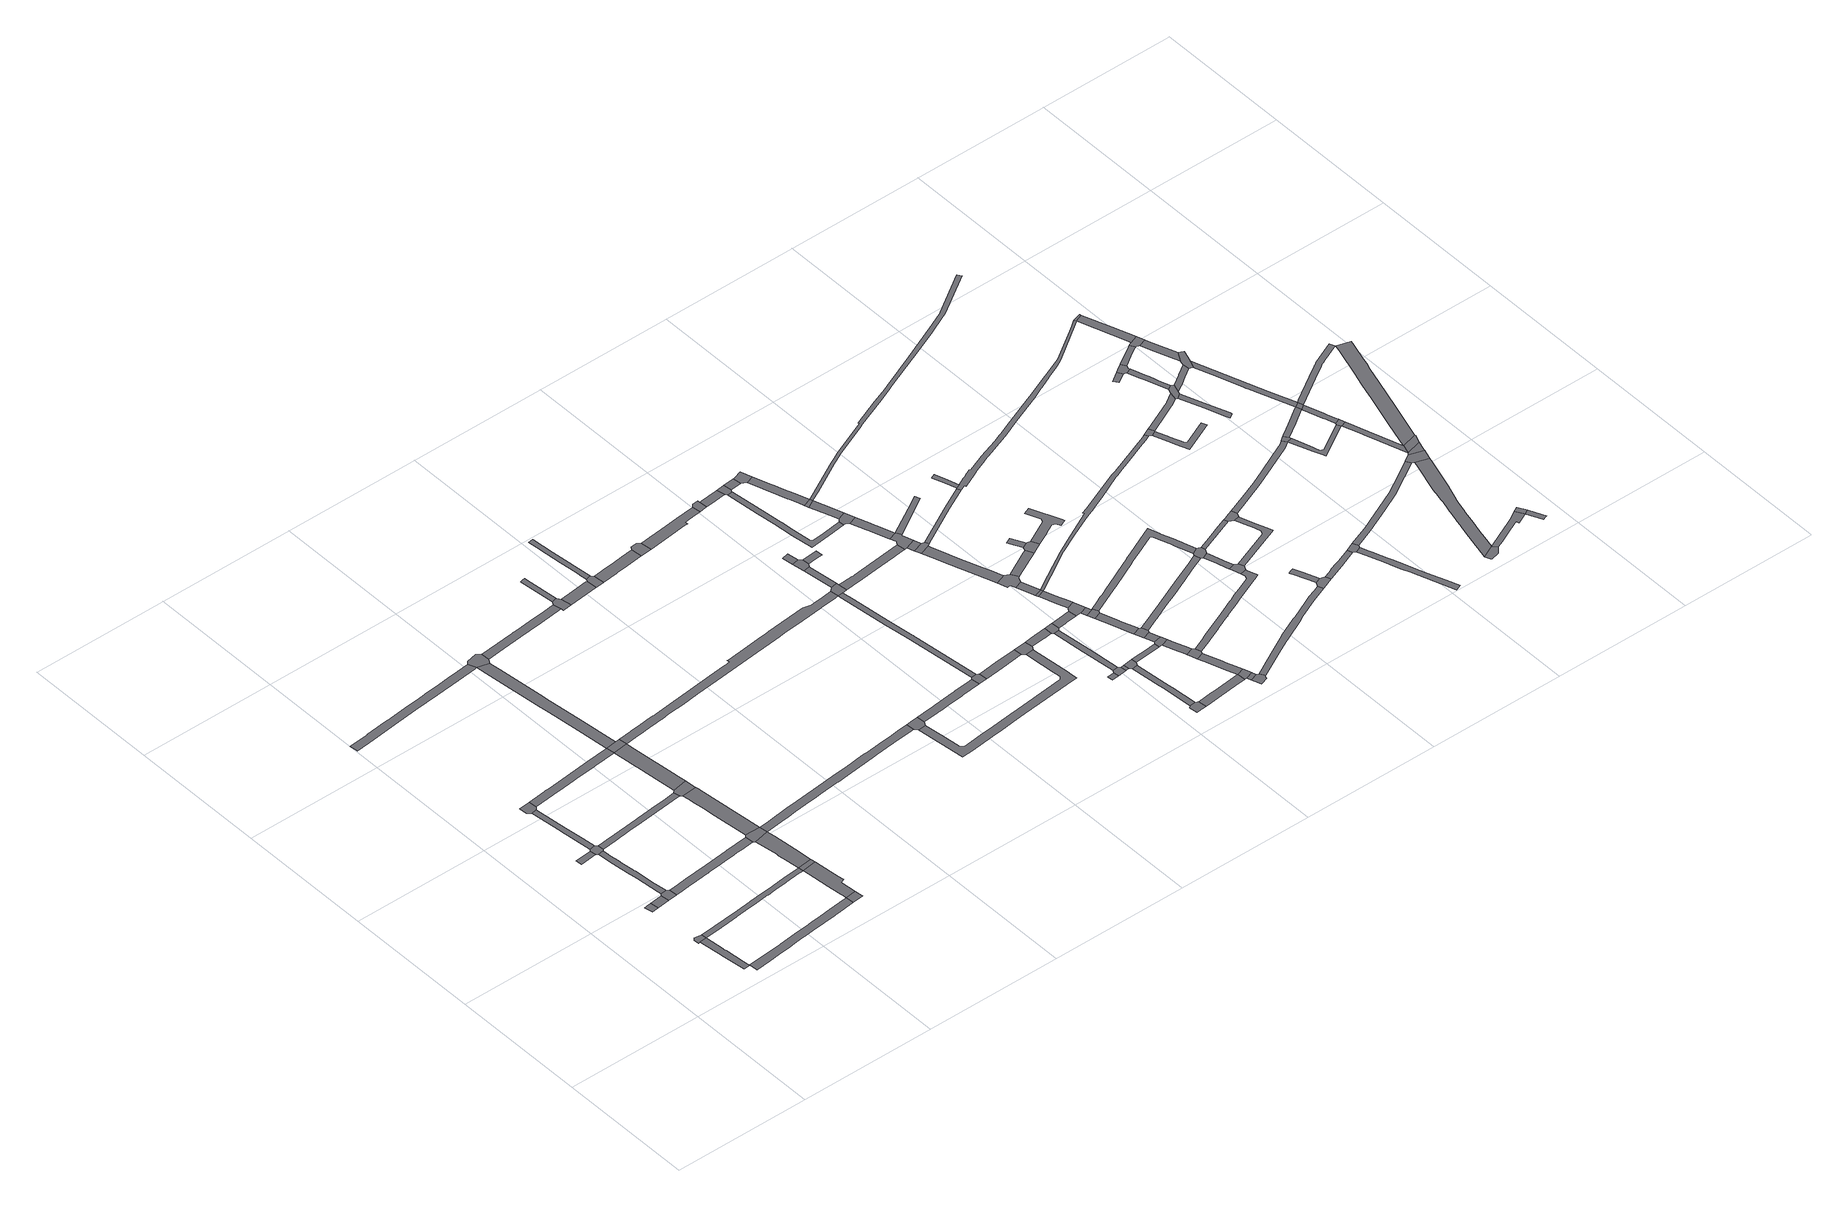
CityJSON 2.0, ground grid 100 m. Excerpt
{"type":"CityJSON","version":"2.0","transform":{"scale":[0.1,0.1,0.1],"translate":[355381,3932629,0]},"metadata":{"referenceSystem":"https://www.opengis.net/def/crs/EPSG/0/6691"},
"CityObjects":{
"road1":{"type":"Road","attributes":{"RoadStructureAttribute.sectionType":"1"},"geometry":[{"type":"MultiSurface","lod":"1","boundaries":[[[0,1,2,3,4,5,6,7,8,9,10,11]]]}]},
"road2":{"type":"Road","geometry":[{"type":"MultiSurface","lod":"1","boundaries":[[[12,13,14,6,5,15]]]}]},
"road3":{"type":"Road","geometry":[{"type":"MultiSurface","lod":"1","boundaries":[[[16,17,18,19,20,21]]]}]},
"road4":{"type":"Road","attributes":{"RoadStructureAttribute.sectionType":"1"},"geometry":[{"type":"MultiSurface","lod":"1","boundaries":[[[18,17,22,23]]]}]},
"road5":{"type":"Road","geometry":[{"type":"MultiSurface","lod":"1","boundaries":[[[24,23,22,25,26,27]]]}]},
"road6":{"type":"Road","attributes":{"RoadStructureAttribute.sectionType":"1"},"geometry":[{"type":"MultiSurface","lod":"1","boundaries":[[[28,29,30,31]]]}]},
"road7":{"type":"Road","attributes":{"RoadStructureAttribute.sectionType":"1"},"geometry":[{"type":"MultiSurface","lod":"1","boundaries":[[[32,33,34,35,36,37,38,39,40,41,42,43,44,45,46,47,48,49,50,51,52,53,54,55,24,27]]]}]},
"road8":{"type":"Road","geometry":[{"type":"MultiSurface","lod":"1","boundaries":[[[56,57,31,30,49,48,58,59]]]}]},
"road9":{"type":"Road","attributes":{"RoadStructureAttribute.sectionType":"1"},"geometry":[{"type":"MultiSurface","lod":"1","boundaries":[[[60,61,62,63,64,65,66,67,68,69,70,71,72,73,74,75,76,77,78,79,80,81,82,83,84,85,86]]]}]},
"road10":{"type":"Road","attributes":{"RoadStructureAttribute.sectionType":"1"},"geometry":[{"type":"MultiSurface","lod":"1","boundaries":[[[87,88,89,57,56,90,91,92,93]]]}]},
"road11":{"type":"Road","geometry":[{"type":"MultiSurface","lod":"1","boundaries":[[[94,93,92,95,96,97,98]]]}]},
"road12":{"type":"Road","attributes":{"RoadStructureAttribute.sectionType":"1"},"geometry":[{"type":"MultiSurface","lod":"1","boundaries":[[[99,100,101,102,103,104,105,106,107,108,109,15,5,110,111,112,113,114,115,116,117,118,119,120,121,122,123,124]]]}]},
"road13":{"type":"Road","attributes":{"RoadStructureAttribute.sectionType":"1"},"geometry":[{"type":"MultiSurface","lod":"1","boundaries":[[[125,126,127,128,129,130,131,132,133,26,25,134,135,136,137,138,139,140,141,142,143,144,145,146,147,148,149]]]}]},
"road14":{"type":"Road","attributes":{"RoadStructureAttribute.sectionType":"1"},"geometry":[{"type":"MultiSurface","lod":"1","boundaries":[[[150,151,152,153,154,155,156,59,58,157,158,159,160,161,162,163,164]]]}]},
"road15":{"type":"Road","attributes":{"RoadStructureAttribute.sectionType":"1"},"geometry":[{"type":"MultiSurface","lod":"1","boundaries":[[[165,166,167,168,169,170,96,95,171,172,173,174,175,176,177,178,179]]]}]},
"road16":{"type":"Road","geometry":[{"type":"MultiSurface","lod":"1","boundaries":[[[85,180,181,182,86]]]}]},
"road17":{"type":"Road","attributes":{"RoadStructureAttribute.sectionType":"1"},"geometry":[{"type":"MultiSurface","lod":"1","boundaries":[[[183,184,185,186,187,188,189,190,191,192,193,194,195,196,197,198,199,200,201,202,203,204,205,206]]]}]},
"road18":{"type":"Road","attributes":{"RoadStructureAttribute.sectionType":"1"},"geometry":[{"type":"MultiSurface","lod":"1","boundaries":[[[182,207,208,209,210,211,212,123,213,214,215,216,217,86]]]}]},
"road19":{"type":"Road","geometry":[{"type":"MultiSurface","lod":"1","boundaries":[[[123,212,218,124]]]}]},
"road20":{"type":"Road","attributes":{"RoadStructureAttribute.sectionType":"1"},"geometry":[{"type":"MultiSurface","lod":"1","boundaries":[[[218,219,220,221,222,223,224,225,226,227,228,124]]]}]},
"road21":{"type":"Road","geometry":[{"type":"MultiSurface","lod":"1","boundaries":[[[229,230,149,148,223,222]]]}]},
"road22":{"type":"Road","attributes":{"RoadStructureAttribute.sectionType":"1"},"geometry":[{"type":"MultiSurface","lod":"1","boundaries":[[[231,232,233,234,235,236,237,238,239,240,241,230,229]]]}]},
"road23":{"type":"Road","geometry":[{"type":"MultiSurface","lod":"1","boundaries":[[[242,150,164,234,233,243,244,245]]]}]},
"road24":{"type":"Road","attributes":{"RoadStructureAttribute.sectionType":"1"},"geometry":[{"type":"MultiSurface","lod":"1","boundaries":[[[246,247,248,249,250,179,251,252,253,254,255,256,242,245]]]}]},
"road25":{"type":"Road","geometry":[{"type":"MultiSurface","lod":"1","boundaries":[[[257,165,179,250,258]]]}]},
"road26":{"type":"Road","attributes":{"RoadStructureAttribute.sectionType":"1"},"geometry":[{"type":"MultiSurface","lod":"1","boundaries":[[[259,260,261,262,263,165,257,264,265,266,267,268,269,206]]]}]},
"road27":{"type":"Road","geometry":[{"type":"MultiSurface","lod":"1","boundaries":[[[270,271,272,183,206,269,273]]]}]},
"road28":{"type":"Road","attributes":{"RoadStructureAttribute.sectionType":"1"},"geometry":[{"type":"MultiSurface","lod":"1","boundaries":[[[274,275,276,277,278,279,280,281,282,283,284,285,286,287,288,289,290,291,292,293,294,295,296,297,298,299,300,301,302,303,304,305,229,222]]]}]},
"road29":{"type":"Road","attributes":{"RoadStructureAttribute.sectionType":"1"},"geometry":[{"type":"MultiSurface","lod":"1","boundaries":[[[306,307,308,309,310,311,270,273,312,313,314,315,316,317]]]}]},
"road30":{"type":"Road","geometry":[{"type":"MultiSurface","lod":"1","boundaries":[[[318,319,320,321,322,323,324,317,316]]]}]},
"road31":{"type":"Road","attributes":{"RoadStructureAttribute.sectionType":"1"},"geometry":[{"type":"MultiSurface","lod":"1","boundaries":[[[325,326,327,328,324,323]]]}]},
"road32":{"type":"Road","attributes":{"RoadStructureAttribute.sectionType":"1"},"geometry":[{"type":"MultiSurface","lod":"1","boundaries":[[[329,330,331,332,333,334,335,336,337,338,339,340,341,342,343,344,345,346,347,348,349,350,351,352,353,354,258,250,355,356,357,358,359,360,361,362,363,364,365,366,367,368,369,370,371,372,373,374,375,376,377,378,379]]]}]},
"road33":{"type":"Road","attributes":{"RoadStructureAttribute.sectionType":"1"},"geometry":[{"type":"MultiSurface","lod":"1","boundaries":[[[321,380,381,382,383,384,322]]]}]},
"road34":{"type":"Road","geometry":[{"type":"MultiSurface","lod":"1","boundaries":[[[385,386,387,388,389,289,288]]]}]},
"road35":{"type":"Road","geometry":[{"type":"MultiSurface","lod":"1","boundaries":[[[381,380,390,391,392,393,394]]]}]},
"road36":{"type":"Road","attributes":{"RoadStructureAttribute.sectionType":"1"},"geometry":[{"type":"MultiSurface","lod":"1","boundaries":[[[395,396,397,398,399,400,394,393,401,402,403]]]}]},
"road37":{"type":"Road","attributes":{"RoadStructureAttribute.sectionType":"1"},"geometry":[{"type":"MultiSurface","lod":"1","boundaries":[[[404,405,406,392,391,407,408,409,410,411,412]]]}]},
"road38":{"type":"Road","attributes":{"RoadStructureAttribute.sectionType":"1"},"geometry":[{"type":"MultiSurface","lod":"1","boundaries":[[[413,414,415,416,417,418,419,388,387,420,421,422,423,424,425,426,427,428]]]}]},
"road39":{"type":"Road","attributes":{"RoadStructureAttribute.sectionType":"1"},"geometry":[{"type":"MultiSurface","lod":"1","boundaries":[[[385,429,430,431,432,433,434,435,436,437,438,439,440,441,442,443,444,445,446,447,448,449,450,451,452,453,454,386]]]}]},
"road40":{"type":"Road","geometry":[{"type":"MultiSurface","lod":"1","boundaries":[[[411,455,456,457,458,412]]]}]},
"road41":{"type":"Road","geometry":[{"type":"MultiSurface","lod":"1","boundaries":[[[427,459,460,461,462,463,464,428]]]}]},
"road42":{"type":"Road","attributes":{"RoadStructureAttribute.sectionType":"1"},"geometry":[{"type":"MultiSurface","lod":"1","boundaries":[[[465,466,467,468,469,470,464,463,471,472,473,474,475,476,477,378]]]}]},
"road43":{"type":"Road","attributes":{"RoadStructureAttribute.sectionType":"1"},"geometry":[{"type":"MultiSurface","lod":"1","boundaries":[[[478,479,480,481,482,483,484,485,486,487,488,456,455]]]}]},
"road44":{"type":"Road","attributes":{"RoadStructureAttribute.sectionType":"1"},"geometry":[{"type":"MultiSurface","lod":"1","boundaries":[[[489,490,491,492,462,461,493,494]]]}]},
"road45":{"type":"Road","geometry":[{"type":"MultiSurface","lod":"1","boundaries":[[[378,477,495,496,497,498,499,379]]]}]},
"road46":{"type":"Road","attributes":{"RoadStructureAttribute.sectionType":"1"},"geometry":[{"type":"MultiSurface","lod":"1","boundaries":[[[500,501,499,498,502]]]}]},
"road47":{"type":"Road","geometry":[{"type":"MultiSurface","lod":"1","boundaries":[[[503,504,500,502,505,506]]]}]},
"road48":{"type":"Road","attributes":{"RoadStructureAttribute.sectionType":"1"},"geometry":[{"type":"MultiSurface","lod":"1","boundaries":[[[503,507,508,504]]]}]},
"road49":{"type":"Road","geometry":[{"type":"MultiSurface","lod":"1","boundaries":[[[441,440,509,510,511,512,489,494]]]}]},
"road50":{"type":"Road","attributes":{"RoadStructureAttribute.sectionType":"1"},"geometry":[{"type":"MultiSurface","lod":"1","boundaries":[[[505,513,514,515,506]]]}]},
"road51":{"type":"Road","geometry":[{"type":"MultiSurface","lod":"1","boundaries":[[[516,517,484,483,518,519,520,521]]]}]},
"road52":{"type":"Road","attributes":{"RoadStructureAttribute.sectionType":"1"},"geometry":[{"type":"MultiSurface","lod":"1","boundaries":[[[522,523,524,525,526]]]}]},
"road53":{"type":"Road","geometry":[{"type":"MultiSurface","lod":"1","boundaries":[[[527,528,529,530,531,532,533,534,535,536]]]}]},
"road54":{"type":"Road","attributes":{"RoadStructureAttribute.sectionType":"1"},"geometry":[{"type":"MultiSurface","lod":"1","boundaries":[[[496,537,538,539,540,541,542,543,544,545,546,547,548,549,497]]]}]},
"road55":{"type":"Road","attributes":{"RoadStructureAttribute.sectionType":"1"},"geometry":[{"type":"MultiSurface","lod":"1","boundaries":[[[550,551,552,553,521,520,554,555,556,557]]]}]},
"road56":{"type":"Road","attributes":{"RoadStructureAttribute.sectionType":"1"},"geometry":[{"type":"MultiSurface","lod":"1","boundaries":[[[558,559,560,561,562,563,564,510,509]]]}]},
"road57":{"type":"Road","geometry":[{"type":"MultiSurface","lod":"1","boundaries":[[[565,566,567,568,522,526]]]}]},
"road58":{"type":"Road","attributes":{"RoadStructureAttribute.sectionType":"1"},"geometry":[{"type":"MultiSurface","lod":"1","boundaries":[[[535,569,570,571,572,573,574,575,576,536]]]}]},
"road59":{"type":"Road","attributes":{"RoadStructureAttribute.sectionType":"1"},"geometry":[{"type":"MultiSurface","lod":"1","boundaries":[[[566,565,577,578]]]}]},
"road60":{"type":"Road","attributes":{"RoadStructureAttribute.sectionType":"1"},"geometry":[{"type":"MultiSurface","lod":"1","boundaries":[[[579,580,581,582,583,584,568,567]]]}]},
"road61":{"type":"Road","geometry":[{"type":"MultiSurface","lod":"1","boundaries":[[[577,573,572,585,586,578]]]}]},
"road62":{"type":"Road","geometry":[{"type":"MultiSurface","lod":"1","boundaries":[[[587,588,589,590,591,592,593,594,550,557]]]}]},
"road63":{"type":"Road","geometry":[{"type":"MultiSurface","lod":"1","boundaries":[[[595,561,560,582,581,596,597,598]]]}]},
"road64":{"type":"Road","attributes":{"RoadStructureAttribute.sectionType":"1"},"geometry":[{"type":"MultiSurface","lod":"1","boundaries":[[[599,600,601,602,603,604,605,606,607,589,588,608,609,610,611,612,613,614,615]]]}]},
"road65":{"type":"Road","attributes":{"RoadStructureAttribute.sectionType":"1"},"geometry":[{"type":"MultiSurface","lod":"1","boundaries":[[[616,592,591,617]]]}]},
"road66":{"type":"Road","attributes":{"RoadStructureAttribute.sectionType":"1"},"geometry":[{"type":"MultiSurface","lod":"1","boundaries":[[[618,619,533,532,620,621,622,623,624,625,626]]]}]},
"road67":{"type":"Road","attributes":{"RoadStructureAttribute.sectionType":"1"},"geometry":[{"type":"MultiSurface","lod":"1","boundaries":[[[597,627,628,629,630,631,632,633,634,598]]]}]},
"road68":{"type":"Road","attributes":{"RoadStructureAttribute.sectionType":"1"},"geometry":[{"type":"MultiSurface","lod":"1","boundaries":[[[635,636,637,586,585,638,639,640]]]}]},
"road69":{"type":"Road","geometry":[{"type":"MultiSurface","lod":"1","boundaries":[[[641,642,643,616,617,644,645]]]}]},
"road70":{"type":"Road","attributes":{"RoadStructureAttribute.sectionType":"1"},"geometry":[{"type":"MultiSurface","lod":"1","boundaries":[[[646,647,648,649,650,651,645,644,652,653,654,655,656,657]]]}]},
"road71":{"type":"Road","geometry":[{"type":"MultiSurface","lod":"1","boundaries":[[[656,658,659,657]]]}]},
"road72":{"type":"Road","geometry":[{"type":"MultiSurface","lod":"1","boundaries":[[[660,661,615,614,662,663,664]]]}]},
"road73":{"type":"Road","attributes":{"RoadStructureAttribute.sectionType":"1"},"geometry":[{"type":"MultiSurface","lod":"1","boundaries":[[[658,665,666,667,661,660,668,659]]]}]},
"road74":{"type":"Road","attributes":{"RoadStructureAttribute.sectionType":"1"},"geometry":[{"type":"MultiSurface","lod":"1","boundaries":[[[669,670,671,672,673,674,664,663,675,676,677,678]]]}]},
"road75":{"type":"Road","attributes":{"RoadStructureAttribute.sectionType":"1"},"geometry":[{"type":"MultiSurface","lod":"1","boundaries":[[[679,680,681,682]]]}]},
"road76":{"type":"Road","geometry":[{"type":"MultiSurface","lod":"1","boundaries":[[[683,543,542,682,681,684,685,669,678]]]}]},
"road77":{"type":"Road","geometry":[{"type":"MultiSurface","lod":"1","boundaries":[[[686,687,680,679,688,689,690]]]}]},
"road78":{"type":"Road","attributes":{"RoadStructureAttribute.sectionType":"1"},"geometry":[{"type":"MultiSurface","lod":"1","boundaries":[[[689,691,692,693,694,695,696,697,698,699,700,701,702,703,704,705,690]]]}]},
"road79":{"type":"Road","geometry":[{"type":"MultiSurface","lod":"1","boundaries":[[[706,698,697,707,708,709,710,711,712,713]]]}]},
"road80":{"type":"Road","attributes":{"RoadStructureAttribute.sectionType":"1"},"geometry":[{"type":"MultiSurface","lod":"1","boundaries":[[[714,715,711,710,716,717]]]}]},
"road81":{"type":"Road","geometry":[{"type":"MultiSurface","lod":"1","boundaries":[[[717,718,719,714]]]}]},
"road82":{"type":"Road","geometry":[{"type":"MultiSurface","lod":"1","boundaries":[[[720,721,722,723,632,631]]]}]},
"road83":{"type":"Road","attributes":{"RoadStructureAttribute.sectionType":"1"},"geometry":[{"type":"MultiSurface","lod":"1","boundaries":[[[724,725,719,718,726,727,723,722]]]}]},
"road84":{"type":"Road","attributes":{"RoadStructureAttribute.sectionType":"1"},"geometry":[{"type":"MultiSurface","lod":"1","boundaries":[[[720,728,729,721]]]}]},
"road85":{"type":"Road","geometry":[{"type":"MultiSurface","lod":"1","boundaries":[[[730,731,729,728,732,733,734]]]}]},
"road86":{"type":"Road","attributes":{"RoadStructureAttribute.sectionType":"1"},"geometry":[{"type":"MultiSurface","lod":"1","boundaries":[[[735,736,737,738,734,733,739,740,741,742,743]]]}]},
"road87":{"type":"Road","geometry":[{"type":"MultiSurface","lod":"1","boundaries":[[[639,744,745,746,747,640]]]}]},
"road88":{"type":"Road","attributes":{"RoadStructureAttribute.sectionType":"1"},"geometry":[{"type":"MultiSurface","lod":"1","boundaries":[[[747,746,748,749,750]]]}]},
"road89":{"type":"Road","geometry":[{"type":"MultiSurface","lod":"1","boundaries":[[[743,750,749,751,752,735]]]}]},
"road90":{"type":"Road","attributes":{"RoadStructureAttribute.sectionType":"1"},"geometry":[{"type":"MultiSurface","lod":"1","boundaries":[[[753,754,755,745,744,756,757,758,759,760]]]}]},
"road91":{"type":"Road","geometry":[{"type":"MultiSurface","lod":"1","boundaries":[[[761,762,763,760,759,764,765]]]}]},
"road92":{"type":"Road","attributes":{"RoadStructureAttribute.sectionType":"1"},"geometry":[{"type":"MultiSurface","lod":"1","boundaries":[[[766,767,768,626,769,770,771,772,773,761,765]]]}]},
"road93":{"type":"Road","geometry":[{"type":"MultiSurface","lod":"1","boundaries":[[[626,625,774,775,769]]]}]},
"road94":{"type":"Road","attributes":{"RoadStructureAttribute.sectionType":"1"},"geometry":[{"type":"MultiSurface","lod":"1","boundaries":[[[774,776,777,778,779,775]]]}]},
"road95":{"type":"Road","geometry":[{"type":"MultiSurface","lod":"1","boundaries":[[[780,781,782,783,778,777,784]]]}]},
"road96":{"type":"Road","attributes":{"RoadStructureAttribute.sectionType":"1"},"geometry":[{"type":"MultiSurface","lod":"1","boundaries":[[[785,786,787,788,789,669,685]]]}]},
"road97":{"type":"Road","attributes":{"RoadStructureAttribute.sectionType":"1"},"geometry":[{"type":"MultiSurface","lod":"1","boundaries":[[[790,791,792,793,794,795,706,713]]]}]},
"road98":{"type":"Road","attributes":{"RoadStructureAttribute.sectionType":"1"},"geometry":[{"type":"MultiSurface","lod":"1","boundaries":[[[796,687,686,797,798,799,800]]]}]},
"road99":{"type":"Road","attributes":{"RoadStructureAttribute.sectionType":"1"},"geometry":[{"type":"MultiSurface","lod":"1","boundaries":[[[801,802,803,804,805]]]}]},
"road100":{"type":"Road","geometry":[{"type":"MultiSurface","lod":"1","boundaries":[[[806,801,805,794,793,807]]]}]},
"road101":{"type":"Road","attributes":{"RoadStructureAttribute.sectionType":"1"},"geometry":[{"type":"MultiSurface","lod":"1","boundaries":[[[808,809,810,811,812,813,814,815,816,817,818,819,820,821,822,823,824,825,826,827,752,751]]]}]},
"road102":{"type":"Road","attributes":{"RoadStructureAttribute.sectionType":"1"},"geometry":[{"type":"MultiSurface","lod":"1","boundaries":[[[762,828,829,830,831,832,833,834,835,836,837,838,839,840,841,842,843,844,845,846,847,848,849,850,851,852,853,854,855,856,763]]]}]},
"road103":{"type":"Road","attributes":{"RoadStructureAttribute.sectionType":"1"},"geometry":[{"type":"MultiSurface","lod":"1","boundaries":[[[857,858,859,860,861,862,863,864,865,866,867,868,869,870,871,872,873,874,875,876,731,730,877,878,879,880,881,882,883,884,885,886,887,888,889,890,891]]]}]},
"road104":{"type":"Road","attributes":{"RoadStructureAttribute.sectionType":"1"},"geometry":[{"type":"MultiSurface","lod":"1","boundaries":[[[892,893,894,895,896,897,898,899,900,901,902,903,806,807]]]}]},
"road105":{"type":"Road","attributes":{"RoadStructureAttribute.sectionType":"1"},"geometry":[{"type":"MultiSurface","lod":"1","boundaries":[[[904,905,906,907,908,909,910,911,912,913,914,783,782,915,916,917,918,919,920,921,922,923]]]}]},
"road106":{"type":"Road","geometry":[{"type":"MultiSurface","lod":"1","boundaries":[[[924,925,926,927,928,929,930,931,932]]]}]},
"road107":{"type":"Road","attributes":{"RoadStructureAttribute.sectionType":"1"},"geometry":[{"type":"MultiSurface","lod":"1","boundaries":[[[719,933,934,935,936,937,938,939,940,941,942,943,944,945,946,947,948,949,950,951,952,953,954,955,956,957,958,959,960,961,962,963,964,965,966,967,968,969,714]]]}]},
"road108":{"type":"Road","attributes":{"RoadStructureAttribute.sectionType":"1"},"geometry":[{"type":"MultiSurface","lod":"1","boundaries":[[[970,971,972,973,974,975,976,977,978,979,980,981]]]}]},
"road109":{"type":"Road","geometry":[{"type":"MultiSurface","lod":"1","boundaries":[[[891,890,817,816,976,975,982,983]]]}]},
"road110":{"type":"Road","geometry":[{"type":"MultiSurface","lod":"1","boundaries":[[[984,844,843,985,986,987,970,981]]]}]},
"road111":{"type":"Road","attributes":{"RoadStructureAttribute.sectionType":"1"},"geometry":[{"type":"MultiSurface","lod":"1","boundaries":[[[988,989,990,991,992,993,994,995,996,997]]]}]},
"road112":{"type":"Road","geometry":[{"type":"MultiSurface","lod":"1","boundaries":[[[996,923,922,998,999,997]]]}]},
"road113":{"type":"Road","attributes":{"RoadStructureAttribute.sectionType":"1"},"geometry":[{"type":"MultiSurface","lod":"1","boundaries":[[[982,1000,1001,1002,1003,1004,983]]]}]},
"road114":{"type":"Road","attributes":{"RoadStructureAttribute.sectionType":"1"},"geometry":[{"type":"MultiSurface","lod":"1","boundaries":[[[659,1005,1006,1007,1008,1009,1010,1011,1012,1013,1014,1015,1016,1017,1018,1019,1020,1021,1022,1023,1024,1025,1026,1027,1028,1029,1030,1031,1032,1033,1034,1035,1036,657]]]}]},
"road115":{"type":"Road","attributes":{"RoadStructureAttribute.sectionType":"1"},"geometry":[{"type":"MultiSurface","lod":"1","boundaries":[[[1037,1038,1039,1040,1041,1042,986,985,1043,1044,1045,1046,1047,1048,1049]]]}]},
"road116":{"type":"Road","attributes":{"RoadStructureAttribute.sectionType":"1"},"geometry":[{"type":"MultiSurface","lod":"1","boundaries":[[[1050,1051,1052,1053,1054,1055,1056,1057,1058,1059,1060,999,998]]]}]},
"road117":{"type":"Road","geometry":[{"type":"MultiSurface","lod":"1","boundaries":[[[1061,1062,1063,1064,1002,1001,1037,1049]]]}]},
"road118":{"type":"Road","geometry":[{"type":"MultiSurface","lod":"1","boundaries":[[[1065,1066,1055,1054,1067,1068]]]}]},
"road119":{"type":"Road","attributes":{"RoadStructureAttribute.sectionType":"1"},"geometry":[{"type":"MultiSurface","lod":"1","boundaries":[[[1069,1070,1071,1072,1073,1074,1075,1076,1077,1068,1067,1078,1079,1080,1081,1082,1083,1084,1085,1086]]]}]},
"road120":{"type":"Road","attributes":{"RoadStructureAttribute.sectionType":"1"},"geometry":[{"type":"MultiSurface","lod":"1","boundaries":[[[799,1087,1088,1089,1090,1091,1092,1093,1094,1095,1096,1097,1098,1099,1100,1101,1102,1103,1104,1105,1106,1107,1108,1109,1110,1111,1112,1113,1109,1114,1115,1116,1117,1118,1119,1120,1121,1122,1123,1124,1125,1126,1127,1128,1129,1130,1131,924,932,800]]]}]},
"road121":{"type":"Road","geometry":[{"type":"MultiSurface","lod":"1","boundaries":[[[955,954,1132,1133,1134,1135]]]}]},
"road122":{"type":"Road","attributes":{"RoadStructureAttribute.sectionType":"1"},"geometry":[{"type":"MultiSurface","lod":"1","boundaries":[[[1136,1137,1138,1139,1140,1141,1142,1143,1144,1145,1133,1132]]]}]},
"road123":{"type":"Road","attributes":{"RoadStructureAttribute.sectionType":"1"},"geometry":[{"type":"MultiSurface","lod":"1","boundaries":[[[1146,1147,1148,1149,1150,1151,1152,1153,1154,1155,1156,1157,1158,1159,1160,1062,1061,1161,1162,1163,1164,1165,1152,1166,1167,1168,1169,1170,1171]]]}]},
"road124":{"type":"Road","attributes":{"RoadStructureAttribute.sectionType":"1"},"geometry":[{"type":"MultiSurface","lod":"1","boundaries":[[[1134,1172,1173,1174,1175,1176,1177,1178,1179,1180,1181,1182,1135]]]}]},
"road125":{"type":"Road","geometry":[{"type":"MultiSurface","lod":"1","boundaries":[[[1183,1184,1185,1186,1187,1188]]]}]},
"road126":{"type":"Road","attributes":{"RoadStructureAttribute.sectionType":"1"},"geometry":[{"type":"MultiSurface","lod":"1","boundaries":[[[1189,1190,1191,1192,1193,1194,1066,1065,1195,1196,1197,1198,1199,1200,1201,1202,1203]]]}]},
"road127":{"type":"Road","attributes":{"RoadStructureAttribute.sectionType":"1"},"geometry":[{"type":"MultiSurface","lod":"1","boundaries":[[[1204,1205,1206,1207,1208,1209]]]}]},
"road128":{"type":"Road","attributes":{"RoadStructureAttribute.sectionType":"1"},"geometry":[{"type":"MultiSurface","lod":"1","boundaries":[[[1210,1211,1212,1213,1214,1215,1216,1217]]]}]},
"road129":{"type":"Road","geometry":[{"type":"MultiSurface","lod":"1","boundaries":[[[1218,1177,1176,1210,1217,1219,1220,1221]]]}]},
"road130":{"type":"Road","geometry":[{"type":"MultiSurface","lod":"1","boundaries":[[[1222,1223,1209,1208,1224,1225,1226,1227]]]}]},
"road131":{"type":"Road","geometry":[{"type":"MultiSurface","lod":"1","boundaries":[[[1228,1229,1153,1152,1151]]]}]},
"road132":{"type":"Road","attributes":{"RoadStructureAttribute.sectionType":"1"},"geometry":[{"type":"MultiSurface","lod":"1","boundaries":[[[1230,1231,1232,1233,1234,1235,1225,1224,1236,1237,1238,1218,1221]]]}]},
"road133":{"type":"Road","attributes":{"RoadStructureAttribute.sectionType":"1"},"geometry":[{"type":"MultiSurface","lod":"1","boundaries":[[[1239,1240,1241,1242,1243,1244,1245,1246,1247,1183,1188]]]}]},
"road134":{"type":"Road","attributes":{"RoadStructureAttribute.sectionType":"1"},"geometry":[{"type":"MultiSurface","lod":"1","boundaries":[[[1248,1249,1250,1251,1252,1253,1254,1255,1256,1257,1258,1259,1260,1261,1262,1263,1264,1265,1266,1267,1268,1269,1270,1271,1272,1273,1274,1275,1276,1277,1278,1279,1280,1281,1282,1184,1183]]]}]},
"road135":{"type":"Road","attributes":{"RoadStructureAttribute.sectionType":"1"},"geometry":[{"type":"MultiSurface","lod":"1","boundaries":[[[1283,1284,1285,1286,1287,1288,1289,1222,1227]]]}]},
"road136":{"type":"Road","attributes":{"RoadStructureAttribute.sectionType":"1"},"geometry":[{"type":"MultiSurface","lod":"1","boundaries":[[[1290,1291,1292,1220,1219,1293,1294,1295,1296,1297]]]}]},
"road137":{"type":"Road","attributes":{"RoadStructureAttribute.sectionType":"1"},"geometry":[{"type":"MultiSurface","lod":"1","boundaries":[[[1298,1299,1300,1301,1302,1303,1304,1305,1306,1229,1228]]]}]},
"road138":{"type":"Road","geometry":[{"type":"MultiSurface","lod":"1","boundaries":[[[1307,1308,1244,1243]]]}]},
"road139":{"type":"Road","geometry":[{"type":"MultiSurface","lod":"1","boundaries":[[[1309,1310,1311,1307,1243]]]}]},
"road140":{"type":"Road","geometry":[{"type":"MultiSurface","lod":"1","boundaries":[[[1113,1312,1114,1109]]]}]},
"road141":{"type":"Road","geometry":[{"type":"MultiSurface","lod":"1","boundaries":[[[1313,1314,1315,1316,1111,1110,1287,1286]]]}]},
"road142":{"type":"Road","attributes":{"RoadStructureAttribute.sectionType":"1"},"geometry":[{"type":"MultiSurface","lod":"1","boundaries":[[[1315,1317,1318,1319,1320,1321,1316]]]}]},
"road143":{"type":"Road","geometry":[{"type":"MultiSurface","lod":"1","boundaries":[[[1322,1323,1324,1320,1319,1290,1297]]]}]},
"road144":{"type":"Road","attributes":{"RoadStructureAttribute.sectionType":"1"},"geometry":[{"type":"MultiSurface","lod":"1","boundaries":[[[1325,1326,1327,1323,1322,1328,1329,1330,1331,1332,1301,1333]]]}]},
"road145":{"type":"Road","geometry":[{"type":"MultiSurface","lod":"1","boundaries":[[[1202,1264,1263,1334,1335,1203]]]}]},
"road146":{"type":"Road","geometry":[{"type":"MultiSurface","lod":"1","boundaries":[[[1301,1300,1336,1333]]]}]},
"road147":{"type":"Road","geometry":[{"type":"MultiSurface","lod":"1","boundaries":[[[1170,1337,1338,1339,1340,1341,1342,1171]]]}]},
"road148":{"type":"Road","attributes":{"RoadStructureAttribute.sectionType":"1"},"geometry":[{"type":"MultiSurface","lod":"1","boundaries":[[[1343,1344,1345,1346,1347,1348,1349,1338,1337]]]}]},
"road149":{"type":"Road","attributes":{"RoadStructureAttribute.sectionType":"1"},"geometry":[{"type":"MultiSurface","lod":"1","boundaries":[[[1350,1351,1352,1353,1336,1300,1354,1355,1356,1357,1341,1340]]]}]},
"road150":{"type":"Road","geometry":[{"type":"MultiSurface","lod":"1","boundaries":[[[1335,1334,1358,1359,1346]]]}]},
"road151":{"type":"Road","geometry":[{"type":"MultiSurface","lod":"1","boundaries":[[[1359,1360,1361,1347,1346]]]}]},
"road152":{"type":"Road","attributes":{"RoadStructureAttribute.sectionType":"1"},"geometry":[{"type":"MultiSurface","lod":"1","boundaries":[[[1336,1362,1363,1364,1365,1366,1367,1368,1369,1370,1371,1372,1373,1374,1375,1376,1377,1333]]]}]},
"road153":{"type":"Road","attributes":{"RoadStructureAttribute.sectionType":"1"},"geometry":[{"type":"MultiSurface","lod":"1","boundaries":[[[1378,1379,1380,1381,1382,1383,1384,1385,1386,1347,1361,1387,1388,1389,1390,1391,1392,1393,1394,1395,1396]]]}]}
},
"vertices":[
[542,210,0],[526,352,0],[525,362,0],[523,375,0],[523,382,0],[509,517,0],[457,512,0],[459,495,0],[477,341,0],[478,336,0],[499,151,0],[548,157,0],
[454,566,0],[438,547,0],[441,510,0],[505,555,0],
[417,911,0],[465,916,0],[458,977,0],[446,975,0],[426,972,0],[403,970,0],
[559,926,0],[552,987,0],
[565,1002,0],[630,934,0],[623,995,0],[606,1006,0],
[367,1565,0],[372,1521,0],[496,1535,0],[487,1578,0],
[596,1096,0],[594,1111,0],[588,1166,0],[586,1187,0],[584,1205,0],[583,1218,0],[578,1264,0],[576,1274,0],[576,1281,0],[569,1342,0],[568,1355,0],[567,1363,0],[564,1385,0],[563,1404,0],[557,1461,0],[555,1486,0],[551,1528,0],[509,1524,0],[518,1434,0],[529,1335,0],[537,1260,0],[540,1233,0],[543,1204,0],[562,1027,0],
[541,1599,0],[499,1592,0],[561,1542,0],[556,1585,0],
[1379,247,0],[1248,233,0],[1167,223,0],[1097,215,0],[1091,215,0],[1086,214,0],[1045,210,0],[1024,207,0],[971,202,0],[819,185,0],[813,184,0],[550,157,0],[555,96,0],[668,108,0],[750,117,0],[826,125,0],[902,134,0],[978,142,0],[982,142,0],[986,143,0],[1047,150,0],[1145,161,0],[1238,171,0],[1253,173,0],[1256,173,0],[1399,189,0],[1394,249,0],
[472,1836,0],[473,1832,0],[482,1745,0],[530,1698,0],[513,1841,0],[486,2078,0],[446,2072,0],
[422,2092,0],[505,2101,0],[498,2161,0],[460,2157,0],[415,2152,0],
[1223,632,0],[1219,631,0],[1138,622,0],[1121,620,0],[1077,615,0],[1043,612,0],[928,599,0],[922,598,0],[776,583,0],[769,583,0],[710,576,0],[644,532,0],[670,535,0],[776,546,0],[779,546,0],[854,554,0],[932,562,0],[1048,575,0],[1053,575,0],[1112,582,0],[1204,592,0],[1214,593,0],[1319,604,0],[1343,607,0],[1355,608,0],[1352,646,0],
[1278,1065,0],[1138,1050,0],[1129,1049,0],[1118,1048,0],[942,1029,0],[917,1027,0],[766,1011,0],[765,1010,0],[699,1003,0],[684,940,0],[733,946,0],[736,946,0],[758,948,0],[903,964,0],[907,964,0],[915,965,0],[1000,974,0],[1067,981,0],[1073,982,0],[1131,988,0],[1160,992,0],[1197,996,0],[1257,1002,0],[1295,1007,0],[1290,1067,0],
[1221,1657,0],[1130,1647,0],[1069,1641,0],[907,1623,0],[891,1622,0],[703,1601,0],[635,1594,0],[675,1554,0],[708,1558,0],[755,1563,0],[807,1569,0],[856,1574,0],[896,1578,0],[1175,1609,0],[1231,1615,0],
[1178,2234,0],[1012,2216,0],[831,2197,0],[668,2179,0],[644,2177,0],[634,2176,0],[507,2101,0],[652,2116,0],[653,2117,0],[705,2122,0],[837,2136,0],[853,2138,0],[1015,2155,0],[1019,2156,0],[1185,2174,0],
[1480,198,0],[1477,224,0],[1473,258,0],
[1035,3366,0],[945,3356,0],[889,3350,0],[880,3349,0],[785,3338,0],[707,3330,0],[661,3325,0],[659,3324,0],[608,3319,0],[518,3309,0],[365,3292,0],[336,3289,0],[317,3287,0],[155,3269,0],[152,3269,0],[6,3253,0],[13,3192,0],[159,3208,0],[343,3229,0],[523,3249,0],[713,3269,0],[898,3290,0],[1043,3306,0],[1058,3308,0],
[1461,375,0],[1469,379,0],[1489,387,0],[1485,430,0],[1469,578,0],[1464,620,0],[1357,596,0],[1366,518,0],[1378,401,0],[1388,312,0],[1393,264,0],
[1460,657,0],
[1446,793,0],[1444,806,0],[1427,964,0],[1421,1020,0],[1310,995,0],[1328,855,0],[1332,828,0],[1333,808,0],[1334,800,0],[1339,752,0],
[1412,1080,0],[1303,1082,0],
[1374,1437,0],[1357,1595,0],[1355,1613,0],[1247,1602,0],[1247,1597,0],[1254,1541,0],[1256,1521,0],[1266,1432,0],[1274,1355,0],[1276,1337,0],[1276,1334,0],
[1238,1676,0],[1352,1639,0],[1350,1658,0],[1346,1696,0],
[1344,1716,0],[1340,1759,0],[1339,1768,0],[1301,2122,0],[1294,2186,0],[1197,2065,0],[1198,2052,0],[1205,1986,0],[1206,1978,0],[1226,1788,0],[1230,1755,0],
[1258,2243,0],[1287,2246,0],
[1070,3195,0],[1116,2779,0],[1119,2750,0],[1124,2709,0],[1152,2469,0],[1226,2522,0],[1199,2770,0],[1197,2788,0],[1191,2840,0],[1151,3203,0],[1141,3285,0],
[1158,3379,0],[1130,3401,0],[1050,3385,0],[1162,3318,0],
[1545,1034,0],[1596,1040,0],[1674,1049,0],[1805,1064,0],[1840,1068,0],[1894,1074,0],[2037,1090,0],[2048,1091,0],[2160,1104,0],[2352,1125,0],[2389,1129,0],[2576,1150,0],[2585,1151,0],[2692,1161,0],[2705,1162,0],[2699,1221,0],[2640,1215,0],[2569,1207,0],[2505,1200,0],[2384,1187,0],[2346,1183,0],[2331,1182,0],[2269,1175,0],[2217,1169,0],[2152,1162,0],[2080,1155,0],[1974,1143,0],[1742,1118,0],[1666,1110,0],[1611,1103,0],[1545,1095,0],[1490,1089,0],
[1671,3433,0],[1625,3428,0],[1612,3427,0],[1462,3411,0],[1434,3408,0],[1424,3407,0],[1254,3328,0],[1441,3348,0],[1618,3367,0],[1769,3384,0],[1794,3387,0],[1784,3446,0],
[1796,3371,0],[1797,3367,0],[1802,3368,0],[1863,3374,0],[1854,3453,0],[1836,3479,0],[1799,3469,0],
[1808,3724,0],[1806,3742,0],[1791,3740,0],[1769,3736,0],
[3076,2443,0],[2993,2434,0],[2975,2432,0],[2914,2445,0],[2674,2421,0],[2637,2417,0],[2596,2413,0],[2583,2411,0],[2559,2408,0],[2432,2393,0],[2265,2375,0],[2255,2373,0],[2257,2354,0],[2215,2349,0],[2214,2349,0],[2169,2344,0],[2083,2334,0],[1913,2316,0],[1734,2297,0],[1611,2281,0],[1592,2279,0],[1581,2278,0],[1555,2275,0],[1444,2263,0],[1398,2258,0],[1386,2257,0],[1376,2195,0],[1445,2203,0],[1493,2208,0],[1562,2216,0],[1580,2218,0],[1611,2221,0],[1667,2228,0],[1741,2236,0],[1786,2241,0],[1919,2256,0],[2089,2275,0],[2223,2290,0],[2265,2294,0],[2442,2314,0],[2554,2326,0],[2599,2331,0],[2625,2333,0],[2684,2340,0],[2801,2352,0],[2999,2373,0],[3000,2374,0],[3004,2374,0],[3126,2387,0],[3150,2390,0],[3142,2450,0],
[2086,3399,0],[2078,3478,0],[2068,3477,0],[1959,3465,0],[1958,3465,0],
[2724,1138,0],[2783,1146,0],[2799,1171,0],[2792,1231,0],[2753,1227,0],
[2144,3405,0],[2150,3406,0],[2141,3485,0],[2125,3503,0],[2089,3493,0],
[2047,3912,0],[2055,3826,0],[2067,3709,0],[2075,3636,0],[2083,3555,0],[2084,3546,0],[2094,3815,0],[2077,3985,0],[2040,3979,0],
[2384,3512,0],[2317,3505,0],[2253,3498,0],[2262,3418,0],[2276,3420,0],[2325,3425,0],[2415,3435,0],[2479,3442,0],[2470,3521,0],
[3254,1281,0],[3123,1267,0],[3121,1267,0],[3100,1264,0],[2950,1248,0],[2932,1246,0],[2905,1243,0],[2921,1185,0],[2939,1187,0],[2940,1187,0],[2972,1190,0],[3008,1194,0],[3128,1206,0],[3138,1207,0],[3277,1222,0],[3271,1283,0],
[2767,776,0],[2847,783,0],[3029,803,0],[3111,813,0],[3238,827,0],[3314,835,0],[3680,874,0],[3763,882,0],[3758,945,0],[3756,964,0],[3749,1043,0],[3729,1249,0],[3670,1243,0],[3682,1109,0],[3688,1044,0],[3696,958,0],[3677,935,0],[3399,905,0],[3308,895,0],[3239,887,0],[3090,871,0],[3012,862,0],[2841,843,0],[2817,862,0],[2799,1015,0],[2796,1043,0],
[2564,3451,0],[2556,3531,0],[2533,3550,0],[2488,3545,0],
[3303,1224,0],[3322,1226,0],[3344,1229,0],[3337,1290,0],[3323,1301,0],[3283,1298,0],
[3154,2355,0],[3184,2110,0],[3197,2004,0],[3217,1840,0],[3220,1818,0],[3281,1312,0],[3262,1804,0],[3261,1810,0],[3260,1820,0],[3259,1823,0],[3234,2027,0],[3201,2303,0],[3189,2394,0],
[2749,3472,0],[2861,3484,0],[2884,3486,0],[2881,3506,0],[2967,3516,0],[3013,3521,0],[3007,3581,0],[2866,3565,0],[2773,3555,0],[2685,3545,0],[2674,3544,0],
[3642,1324,0],[3482,1306,0],[3353,1292,0],[3341,1290,0],[3488,1245,0],[3648,1264,0],
[3191,2394,0],[3225,2398,0],[3218,2463,0],[3216,2483,0],[3171,2477,0],
[3142,2700,0],[3154,2619,0],[3188,2706,0],
[3178,2799,0],[3128,2791,0],[3206,2730,0],[3203,2782,0],
[3166,2880,0],[3117,2872,0],
[3744,1275,0],[3737,1334,0],[3667,1326,0],[3662,1326,0],
[3268,2738,0],[3321,2742,0],[3317,2792,0],
[3066,3604,0],[3022,3599,0],[3059,3526,0],[3060,3526,0],[3074,3528,0],[3068,3587,0],
[3964,772,0],[3913,767,0],[3915,741,0],[3917,725,0],[3968,732,0],
[4108,229,0],[4114,168,0],[4146,171,0],[4150,172,0],[4159,173,0],[4191,176,0],[4184,237,0],[4178,240,0],[4166,246,0],[4122,243,0],
[3281,2404,0],[3367,2414,0],[3527,2431,0],[3643,2444,0],[3691,2450,0],[3733,2454,0],[3726,2514,0],[3531,2492,0],[3519,2491,0],[3350,2473,0],[3349,2472,0],[3341,2472,0],[3331,2471,0],
[3215,3604,0],[3206,3603,0],[3199,3602,0],[3087,3590,0],[3125,3533,0],[3185,3540,0],[3198,3541,0],[3229,3545,0],
[3849,1286,0],[3856,1287,0],[3909,1293,0],[3912,1354,0],[3848,1346,0],[3839,1345,0],[3792,1340,0],
[4035,740,0],[4030,782,0],[4017,795,0],[3977,790,0],
[4147,440,0],[4144,468,0],[4140,502,0],[4115,732,0],[4075,727,0],[4100,501,0],[4104,464,0],[4108,422,0],
[4059,743,0],[4054,785,0],
[3999,956,0],[3991,1038,0],[3964,1284,0],[3924,1281,0],[3950,1039,0],[3961,933,0],
[4131,756,0],[4126,794,0],
[3230,3544,0],[3242,3529,0],[3280,3533,0],[3280,3541,0],[3286,3551,0],[3279,3611,0],[3229,3605,0],[3225,3605,0],
[3923,1355,0],[3966,1287,0],[3977,1300,0],[3971,1360,0],
[3462,2887,0],[3364,2875,0],[3352,2889,0],[3335,3027,0],[3335,3029,0],[3325,3125,0],[3322,3154,0],[3311,3253,0],[3292,3425,0],[3244,3518,0],[3266,3278,0],[3282,3143,0],[3299,2989,0],[3318,2830,0],[3468,2849,0],[3599,2865,0],[3594,2903,0],
[3360,3620,0],[3371,3560,0],
[4329,253,0],[4301,250,0],[4205,178,0],[4328,191,0],[4373,196,0],[4447,204,0],[4512,211,0],[4532,213,0],[4525,274,0],
[3982,1301,0],[4036,1307,0],[4040,1307,0],[4046,1308,0],[4129,1317,0],[4122,1377,0],[4040,1368,0],[3979,1361,0],
[4227,803,0],[4196,802,0],[4185,801,0],[4208,763,0],[4328,775,0],[4325,814,0],
[3461,3561,0],[3433,3641,0],[3374,3621,0],[3404,3540,0],[3461,3558,0],
[3586,3192,0],[3554,3286,0],[3533,3349,0],[3511,3414,0],[3504,3432,0],[3487,3482,0],[3476,3324,0],[3494,3269,0],[3502,3245,0],[3522,3187,0],[3532,3155,0],[3592,3175,0],
[3542,3126,0],[3599,3156,0],
[3671,2945,0],[3612,2925,0],[3614,2867,0],[3636,2853,0],[3696,2874,0],
[3566,3054,0],[3568,3047,0],[3577,3030,0],[3621,3091,0],
[3787,2608,0],[3786,2611,0],[3781,2626,0],[3746,2728,0],[3734,2763,0],[3729,2778,0],[3674,2741,0],[3676,2736,0],[3678,2729,0],[3728,2587,0],
[3770,2408,0],[3845,2433,0],[3829,2482,0],[3754,2457,0],
[3743,2542,0],[3801,2564,0],[3810,2569,0],
[3882,2398,0],[3867,2425,0],[3783,2369,0],[3786,2360,0],[3861,2386,0],
[3810,2291,0],[3827,2241,0],[3853,2166,0],[3874,2105,0],[3898,2035,0],[3913,1993,0],[3961,1857,0],[4036,1883,0],[4032,1890,0],[4004,1970,0],[3985,2025,0],[3984,2027,0],[3931,2174,0],[3882,2323,0],[3866,2370,0],
[4073,1868,0],[3985,1786,0],[4006,1788,0],[4011,1773,0],[4019,1752,0],[4074,1772,0],[4089,1809,0],[4100,1815,0],
[4121,1640,0],[4115,1655,0],[4062,1628,0],[4064,1621,0],
[4070,1603,0],[4127,1622,0],
[4167,1321,0],[4223,1340,0],[4196,1422,0],[4139,1403,0],
[4188,1446,0],[4152,1548,0],[4075,1591,0],[4114,1475,0],
[4181,1279,0],[4237,1299,0],
[4263,1263,0],[4244,1302,0],[4185,1268,0],[4199,1228,0],[4255,1247,0],
[4344,986,0],[4340,998,0],[4300,1115,0],[4299,1118,0],[4246,1090,0],[4274,1010,0],[4275,1005,0],[4279,994,0],[4288,967,0],
[4353,778,0],[4409,797,0],[4394,839,0],[4336,828,0],
[4388,857,0],[4369,915,0],[4313,896,0],
[4378,934,0],[4359,977,0],
[4457,657,0],[4423,756,0],[4418,772,0],[4358,763,0],[4391,668,0],[4398,647,0],[4410,615,0],[4466,631,0],
[4490,562,0],[4496,578,0],[4482,621,0],[4424,572,0],[4434,543,0],
[4450,496,0],[4482,404,0],[4501,345,0],[4582,294,0],[4554,374,0],[4551,383,0],[4540,414,0],[4535,428,0],
[4546,215,0],[4602,234,0],
[4549,206,0],[4557,184,0],[4612,204,0],[4604,228,0],
[4637,133,0],[4642,152,0],[4650,156,0],[4630,195,0],[4581,114,0],
[3929,2642,0],[4066,2724,0],[4109,2750,0],[4095,2784,0],[3992,2725,0],
[4165,1848,0],[4249,1891,0],[4288,1911,0],[4311,1923,0],[4283,1976,0],[4260,1964,0],
[4170,2589,0],[4181,2564,0],[4324,2636,0],[4348,2647,0],[4335,2674,0],
[4333,2025,0],[4284,2121,0],[4244,2101,0],[4255,2080,0],[4293,2005,0],
[4361,2016,0],[4388,1963,0],
[4471,976,0],[4474,977,0],[4484,981,0],[4602,1034,0],[4712,1083,0],[4820,1131,0],[4828,1135,0],[4941,1185,0],[5045,1231,0],[5033,1275,0],[4967,1246,0],[4929,1229,0],[4822,1182,0],[4815,1179,0],[4699,1128,0],[4698,1127,0],[4585,1077,0],[4583,1076,0],[4475,1028,0],[4389,990,0],
[4587,617,0],[4600,623,0],[4709,670,0],[4715,673,0],[4818,718,0],[4826,722,0],[4831,724,0],[4938,771,0],[4991,795,0],[5052,822,0],[5164,871,0],[5170,873,0],[5210,891,0],[5207,904,0],[5195,944,0],[5185,975,0],[5139,962,0],[5148,933,0],[5141,918,0],[5137,909,0],[5038,866,0],[4983,842,0],[4939,822,0],[4925,816,0],[4812,766,0],[4701,716,0],[4611,677,0],[4586,666,0],[4577,662,0],
[5057,1407,0],[5055,1413,0],[5034,1479,0],[5006,1561,0],[5005,1565,0],[4978,1647,0],[4932,1626,0],[4815,1572,0],[4722,1528,0],[4712,1524,0],[4701,1519,0],[4583,1463,0],[4579,1461,0],[4568,1456,0],[4470,1409,0],[4436,1393,0],[4435,1393,0],[4374,1363,0],[4353,1354,0],[4305,1331,0],[4369,1312,0],[4479,1364,0],[4484,1367,0],[4598,1420,0],[4699,1468,0],[4714,1475,0],[4715,1476,0],[4829,1529,0],[4934,1578,0],[4951,1570,0],[4965,1527,0],[4998,1431,0],[4998,1430,0],[5042,1297,0],[5086,1319,0],
[4471,2005,0],[4510,2025,0],[4557,2049,0],[4585,2039,0],[4598,2010,0],[4644,2029,0],[4637,2045,0],[4552,2245,0],[4548,2255,0],[4502,2235,0],[4545,2134,0],[4535,2105,0],
[5376,559,0],[5320,537,0],[5279,520,0],[5134,452,0],[5127,449,0],[5113,443,0],[4963,374,0],[4958,372,0],[4848,313,0],[4733,251,0],[4672,218,0],[4739,204,0],[4846,260,0],[4951,316,0],[4959,320,0],[5139,407,0],[5171,423,0],[5314,492,0],[5435,539,0],[5420,576,0],
[4368,2693,0],[4359,2721,0],[4343,2771,0],[4314,2862,0],[4283,2849,0],[4290,2826,0],[4302,2789,0],[4325,2721,0],[4338,2681,0],
[4133,1626,0],[4245,1692,0],[4327,1741,0],[4378,1772,0],[4443,1810,0],[4450,1814,0],[4453,1816,0],[4599,1889,0],[4737,1950,0],[4787,1972,0],[4826,1988,0],[4853,2000,0],[4947,2042,0],[5136,2130,0],[5140,2131,0],[5156,2138,0],[5186,2150,0],[5292,2192,0],[5454,2256,0],[5462,2259,0],[5491,2270,0],[5533,2290,0],[5521,2316,0],[5498,2305,0],[5168,2176,0],[5132,2162,0],[4889,2059,0],[4837,2037,0],[4775,2012,0],[4773,2011,0],[4778,1999,0],[4535,1877,0],[4434,1826,0],[4316,1756,0],[4245,1713,0],[4236,1708,0],[4124,1642,0],
[5161,1059,0],[5160,1059,0],[5139,1130,0],[5137,1136,0],[5109,1232,0],[5105,1243,0],[5063,1223,0],[5090,1130,0],[5097,1107,0],[5106,1076,0],[5110,1063,0],[5115,1045,0],
[5122,1277,0],[5112,1306,0],
[5115,1043,0],[5201,1009,0],[5187,1047,0],[5186,1046,0],
[5435,731,0],[5409,796,0],[5409,797,0],[5408,799,0],[5386,790,0],[5366,782,0],[5368,779,0],[5381,745,0],[5435,608,0],[5476,625,0],
[5525,574,0],[5510,611,0],
[5312,1350,0],[5392,1381,0],[5381,1409,0],[5317,1384,0],[5201,1340,0],
[3677,3198,0],[3917,3328,0],[3943,3342,0],[4000,3372,0],[4259,3485,0],[4281,3494,0],[4488,3579,0],[4623,3637,0],[4631,3640,0],[4645,3646,0],[4985,3793,0],[5149,3864,0],[5178,3877,0],[5262,3916,0],[5321,3944,0],[5590,4120,0],[5623,4141,0],[5604,4169,0],[5306,3970,0],[5304,3969,0],[5165,3904,0],[4897,3786,0],[4622,3665,0],[4591,3651,0],[4476,3607,0],[4271,3522,0],[4275,3513,0],[4251,3503,0],[3992,3390,0],[3948,3367,0],[3908,3346,0],[3628,3195,0],
[5429,1363,0],[5462,1267,0],[5468,1248,0],[5489,1186,0],[5476,1164,0],[5471,1156,0],[5494,1122,0],[5498,1124,0],[5547,1141,0],[5533,1181,0],[5532,1183,0],[5508,1255,0],[5468,1372,0],
[5591,600,0],[5642,620,0],[5650,623,0],[5734,656,0],[5783,676,0],[5768,713,0],[5667,673,0],[5636,661,0],[5635,663,0],[5592,647,0],[5556,630,0],
[5483,1402,0],[5467,1442,0],[5416,1422,0],[5396,1415,0],
[5852,703,0],[5833,739,0],[5802,668,0],[5844,685,0],
[6049,118,0],[6031,166,0],[6002,246,0],[5971,331,0],[5951,387,0],[5920,474,0],[5909,503,0],[5873,603,0],[5866,623,0],[5813,636,0],[5867,488,0],[5896,406,0],[5911,365,0],[5930,314,0],[5988,151,0],[5989,151,0],[6040,7,0],[6082,24,0],
[4371,2658,0],[4389,2666,0],[4392,2656,0],[4497,2703,0],[4517,2712,0],[4531,2719,0],[4628,2760,0],[4632,2762,0],[4708,2790,0],[4865,2849,0],[4887,2857,0],[5008,2912,0],[5233,3005,0],[5315,3042,0],[5327,3047,0],[5385,3074,0],[5416,3088,0],[5426,3093,0],[5515,3134,0],[5563,3157,0],[5578,3166,0],[5838,3343,0],[5883,3376,0],[6009,3014,0],[6066,3034,0],[6009,3197,0],[5938,3398,0],[5873,3392,0],[5827,3357,0],[5789,3332,0],[5569,3183,0],[5275,3058,0],[5218,3034,0],[5197,3025,0],[4938,2917,0],[4865,2886,0],[4856,2883,0],[4852,2881,0],[4790,2858,0],[4646,2807,0],[4511,2753,0],[4503,2757,0],[4457,2735,0],[4441,2728,0],[4425,2720,0],
[5553,2281,0],[5589,2300,0],[5590,2303,0],[5573,2340,0],
[5591,2176,0],[5609,2125,0],[5642,2035,0],[5869,2139,0],[5853,2175,0],[5678,2096,0],[5660,2103,0],[5623,2204,0],[5619,2217,0],[5611,2239,0],
[6263,1506,0],[6262,1507,0],[6237,1518,0],[6223,1564,0],[6216,1588,0],[6178,1712,0],[6139,1705,0],[6116,1737,0],[6101,1726,0],[6073,1707,0],[6071,1706,0],[5772,1566,0],[5747,1555,0],[5739,1551,0],[5602,1495,0],[5743,1510,0],[5764,1518,0],[5808,1539,0],[6080,1666,0],[6090,1671,0],[6201,1539,0],[6224,1480,0],[6230,1463,0],[6233,1454,0],[6481,1605,0],[6464,1632,0],
[5717,2363,0],[5784,2395,0],[5832,2417,0],[5833,2417,0],[5874,2445,0],[5888,2502,0],[5817,2455,0],[5809,2451,0],[5775,2436,0],[5761,2429,0],[5610,2358,0],
[6460,175,0],[6365,126,0],[6381,92,0],[6387,82,0],[6448,97,0],[6487,143,0],
[6378,992,0],[6338,968,0],[6334,966,0],[6305,948,0],[5981,798,0],[5974,795,0],[5989,757,0],[6179,845,0],[6320,911,0],[6324,912,0],[6334,919,0],[6358,933,0],[6466,999,0],[6587,1072,0],[6566,1106,0],
[5756,2855,0],[5709,2823,0],[5692,2813,0],[5714,2779,0],[5785,2826,0],[5763,2859,0],
[5893,2438,0],[5955,2267,0],[6002,2136,0],[6016,2096,0],[6051,2117,0],[6045,2136,0],[5993,2280,0],[5926,2464,0],
[5901,2537,0],[5933,2484,0],[5952,2545,0],[5935,2555,0],
[5828,2902,0],[5802,2886,0],[5808,2818,0],[5846,2830,0],[5841,2845,0],[5849,2868,0],
[6173,1728,0],[6150,1761,0],
[5919,2604,0],[5906,2645,0],[5900,2666,0],[5888,2703,0],[5878,2733,0],[5851,2815,0],[5839,2723,0],[5846,2703,0],[5879,2603,0],
[6533,163,0],[6643,214,0],[6721,250,0],[6728,230,0],[6808,268,0],[6772,328,0],[6707,289,0],[6606,241,0],[6573,226,0],
[6482,268,0],[6495,326,0],[6516,412,0],[6529,466,0],[6541,516,0],[6547,540,0],[6553,564,0],[6567,617,0],[6572,631,0],[6576,641,0],[6608,735,0],[6617,762,0],[6619,769,0],[6661,911,0],[6691,1009,0],[6698,1032,0],[6603,1060,0],[6596,1036,0],[6525,799,0],[6524,792,0],[6521,779,0],[6517,761,0],[6504,696,0],[6500,674,0],[6483,613,0],[6474,582,0],[6471,570,0],[6468,561,0],[6467,556,0],[6453,499,0],[6449,484,0],[6442,454,0],[6437,432,0],[6425,380,0],[6403,287,0],
[5923,2915,0],[5959,2939,0],[5988,2957,0],[6002,2964,0],[5982,2999,0],[5968,2991,0],[5938,2973,0],
[6115,2653,0],[6034,2599,0],[6032,2598,0],[5983,2517,0],[5984,2514,0],[6047,2558,0],[6082,2582,0],[6119,2605,0],
[6286,1803,0],[6391,1874,0],[6397,1878,0],[6384,1917,0],[6369,1908,0],[6273,1843,0],[6209,1801,0],[6186,1785,0],[6157,1766,0],
[6842,290,0],[6806,349,0],
[6859,156,0],[6879,165,0],[6895,173,0],
[5935,3410,0],
[6015,2963,0],[6022,2961,0],[6029,2957,0],[6086,2977,0],
[6055,2886,0],[6111,2729,0],[6125,2691,0],[6162,2759,0],[6094,2955,0],
[6147,2596,0],[6169,2651,0],[6199,2742,0],
[6350,2132,0],[6301,2268,0],[6224,2498,0],[6191,2473,0],[6263,2255,0],[6267,2242,0],[6272,2229,0],[6307,2133,0],[6419,1940,0],
[6720,1108,0],[6618,1138,0],
[6431,1901,0],
[6485,1604,0],[6523,1616,0],[6517,1633,0],[6509,1659,0],[6471,1646,0],[6471,1635,0],
[6529,1467,0],[6534,1451,0],[6568,1345,0],[6630,1154,0],[6650,1221,0],[6603,1368,0],[6573,1460,0],
[6507,1666,0],[6503,1678,0],[6484,1738,0],[6475,1765,0],[6400,1868,0],[6444,1730,0],[6446,1725,0],[6469,1654,0],
[6722,1116,0],[6742,1183,0],
[6770,1247,0],[6762,1250,0],
[6640,2035,0],[6683,2063,0],[6739,2098,0],[6755,2108,0],[6762,2112,0],[6773,2118,0],[6793,2127,0],[6928,2188,0],[6911,2225,0],[6752,2153,0],[6738,2145,0],[6723,2135,0],[6715,2131,0],[6711,2128,0],[6685,2111,0],[6434,1950,0],
[6914,2126,0],[6851,1907,0],[6844,1882,0],[6824,1816,0],[6791,1702,0],[6790,1696,0],[6718,1453,0],[6714,1438,0],[6665,1271,0],[6814,1424,0],[6844,1524,0],[6885,1662,0],[6916,1768,0],[6953,1892,0],[6968,1942,0],[6981,1989,0],[7021,2124,0],[7031,2157,0],[6932,2186,0]
]}
